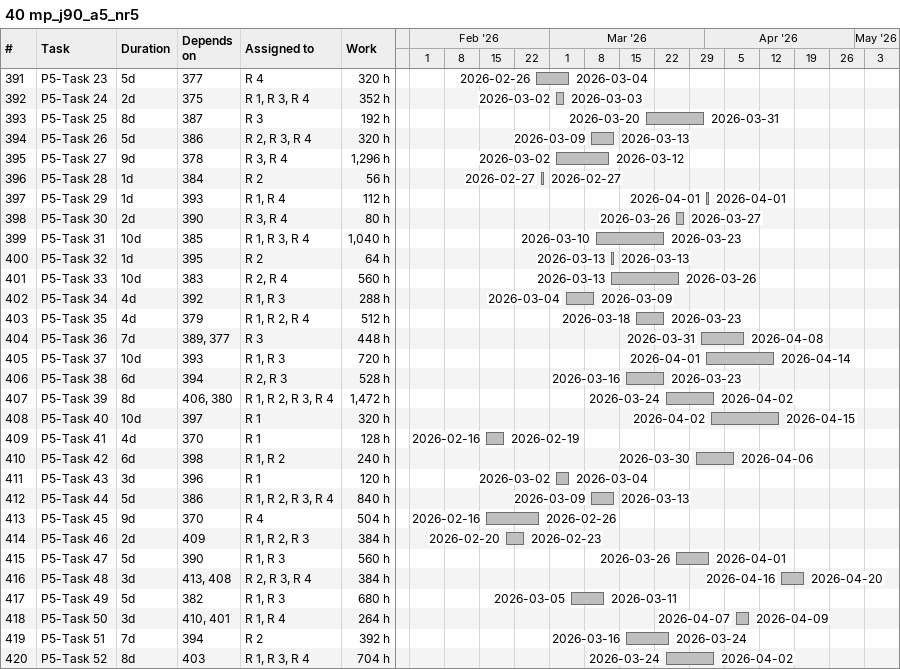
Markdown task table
40 mp_j90_a5_nr5

| ID | Task | Duration | Start | Finish | Predecessors | Resources | Work (h) |
|---|---|---|---|---|---|---|---|
| 391 | P5-Task 23 | 5d | 2026-02-26 | 2026-03-04 | 377 | R 4 | 320 |
| 392 | P5-Task 24 | 2d | 2026-03-02 | 2026-03-03 | 375 | R 1, R 3, R 4 | 352 |
| 393 | P5-Task 25 | 8d | 2026-03-20 | 2026-03-31 | 387 | R 3 | 192 |
| 394 | P5-Task 26 | 5d | 2026-03-09 | 2026-03-13 | 386 | R 2, R 3, R 4 | 320 |
| 395 | P5-Task 27 | 9d | 2026-03-02 | 2026-03-12 | 378 | R 3, R 4 | 1296 |
| 396 | P5-Task 28 | 1d | 2026-02-27 | 2026-02-27 | 384 | R 2 | 56 |
| 397 | P5-Task 29 | 1d | 2026-04-01 | 2026-04-01 | 393 | R 1, R 4 | 112 |
| 398 | P5-Task 30 | 2d | 2026-03-26 | 2026-03-27 | 390 | R 3, R 4 | 80 |
| 399 | P5-Task 31 | 10d | 2026-03-10 | 2026-03-23 | 385 | R 1, R 3, R 4 | 1040 |
| 400 | P5-Task 32 | 1d | 2026-03-13 | 2026-03-13 | 395 | R 2 | 64 |
| 401 | P5-Task 33 | 10d | 2026-03-13 | 2026-03-26 | 383 | R 2, R 4 | 560 |
| 402 | P5-Task 34 | 4d | 2026-03-04 | 2026-03-09 | 392 | R 1, R 3 | 288 |
| 403 | P5-Task 35 | 4d | 2026-03-18 | 2026-03-23 | 379 | R 1, R 2, R 4 | 512 |
| 404 | P5-Task 36 | 7d | 2026-03-31 | 2026-04-08 | 389, 377 | R 3 | 448 |
| 405 | P5-Task 37 | 10d | 2026-04-01 | 2026-04-14 | 393 | R 1, R 3 | 720 |
| 406 | P5-Task 38 | 6d | 2026-03-16 | 2026-03-23 | 394 | R 2, R 3 | 528 |
| 407 | P5-Task 39 | 8d | 2026-03-24 | 2026-04-02 | 406, 380 | R 1, R 2, R 3, R 4 | 1472 |
| 408 | P5-Task 40 | 10d | 2026-04-02 | 2026-04-15 | 397 | R 1 | 320 |
| 409 | P5-Task 41 | 4d | 2026-02-16 | 2026-02-19 | 370 | R 1 | 128 |
| 410 | P5-Task 42 | 6d | 2026-03-30 | 2026-04-06 | 398 | R 1, R 2 | 240 |
| 411 | P5-Task 43 | 3d | 2026-03-02 | 2026-03-04 | 396 | R 1 | 120 |
| 412 | P5-Task 44 | 5d | 2026-03-09 | 2026-03-13 | 386 | R 1, R 2, R 3, R 4 | 840 |
| 413 | P5-Task 45 | 9d | 2026-02-16 | 2026-02-26 | 370 | R 4 | 504 |
| 414 | P5-Task 46 | 2d | 2026-02-20 | 2026-02-23 | 409 | R 1, R 2, R 3 | 384 |
| 415 | P5-Task 47 | 5d | 2026-03-26 | 2026-04-01 | 390 | R 1, R 3 | 560 |
| 416 | P5-Task 48 | 3d | 2026-04-16 | 2026-04-20 | 413, 408 | R 2, R 3, R 4 | 384 |
| 417 | P5-Task 49 | 5d | 2026-03-05 | 2026-03-11 | 382 | R 1, R 3 | 680 |
| 418 | P5-Task 50 | 3d | 2026-04-07 | 2026-04-09 | 410, 401 | R 1, R 4 | 264 |
| 419 | P5-Task 51 | 7d | 2026-03-16 | 2026-03-24 | 394 | R 2 | 392 |
| 420 | P5-Task 52 | 8d | 2026-03-24 | 2026-04-02 | 403 | R 1, R 3, R 4 | 704 |
